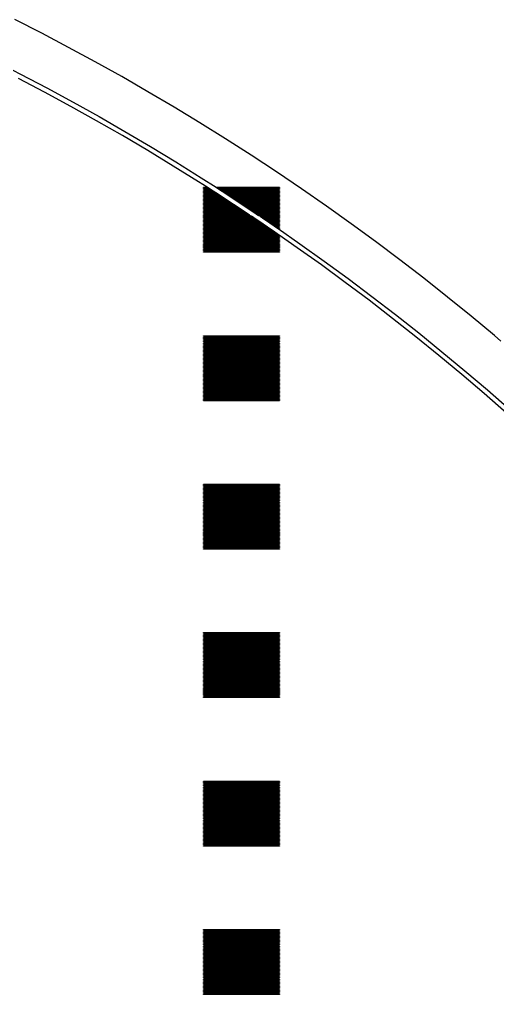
# Model space of a CAD drawing. Extents: x 40 to 187, y -3 to 150.
# Drawn here: x 144.98 to 159.79, y 111.73 to 141.96 of the extents above; entities that cross this region are included whole.
import ezdxf

# ---------------------------------------------------------------- set-up
doc = ezdxf.new("R2010")
doc.units = 0

msp = doc.modelspace()

# ---------------------------------------------------------------- linework, layer by layer
for p, q in [((145.672, 141.532), (144.836, 141.959)), ((146.503, 141.094), (145.672, 141.532)), ((147.328, 140.647), (146.503, 141.094)), ((144.195, 140.686), (145.016, 140.267)), ((148.148, 140.189), (147.328, 140.647)), ((145.016, 140.267), (145.831, 139.837)), ((145.76, 139.705), (144.947, 140.134)), ((148.961, 139.721), (148.148, 140.189)), ((146.568, 139.267), (145.76, 139.705)), ((145.831, 139.837), (146.641, 139.398)), ((149.77, 139.243), (148.961, 139.721)), ((146.641, 139.398), (147.445, 138.949)), ((147.371, 138.818), (146.568, 139.267)), ((150.572, 138.756), (149.77, 139.243)), ((148.168, 138.36), (147.371, 138.818)), ((147.445, 138.949), (148.244, 138.49)), ((151.368, 138.258), (150.572, 138.756)), ((148.244, 138.49), (149.037, 138.021)), ((148.96, 137.893), (148.168, 138.36)), ((152.158, 137.751), (151.368, 138.258)), ((149.746, 137.415), (148.96, 137.893)), ((149.037, 138.021), (149.824, 137.543)), ((149.824, 137.543), (150.606, 137.055)), ((152.942, 137.235), (152.158, 137.751)), ((150.525, 136.928), (149.746, 137.415)), ((153.719, 136.708), (152.942, 137.235)), ((150.791, 136.757), (150.525, 136.928)), ((150.606, 137.055), (151.069, 136.757)), ((150.68, 136.747), (150.68, 136.757)), ((150.68, 136.757), (150.791, 136.757)), ((150.807, 136.747), (150.68, 136.747)), ((150.68, 136.706), (150.68, 136.716)), ((150.68, 136.716), (150.855, 136.716)), ((150.871, 136.706), (150.68, 136.706)), ((150.68, 136.665), (150.68, 136.676)), ((150.68, 136.676), (150.918, 136.676)), ((150.934, 136.665), (150.68, 136.665)), ((150.68, 136.624), (150.68, 136.635)), ((150.68, 136.635), (150.982, 136.635)), ((150.998, 136.624), (150.68, 136.624)), ((150.855, 136.716), (150.807, 136.747)), ((150.918, 136.676), (150.871, 136.706)), ((150.982, 136.635), (150.934, 136.665)), ((151.046, 136.594), (150.998, 136.624)), ((151.069, 136.757), (153.032, 136.757)), ((153.032, 136.747), (151.085, 136.747)), ((151.085, 136.747), (151.132, 136.716)), ((151.132, 136.716), (153.032, 136.716)), ((153.032, 136.706), (151.148, 136.706)), ((151.148, 136.706), (151.196, 136.676)), ((151.196, 136.676), (153.032, 136.676)), ((153.032, 136.665), (151.212, 136.665)), ((151.212, 136.665), (151.26, 136.635)), ((151.26, 136.635), (153.032, 136.635)), ((153.032, 136.624), (151.276, 136.624)), ((151.276, 136.624), (151.324, 136.594)), ((153.032, 136.757), (153.032, 136.747)), ((153.032, 136.716), (153.032, 136.706)), ((153.032, 136.676), (153.032, 136.665)), ((153.032, 136.635), (153.032, 136.624)), ((154.49, 136.172), (153.719, 136.708)), ((150.68, 136.584), (150.68, 136.594)), ((150.68, 136.594), (151.046, 136.594)), ((151.062, 136.584), (150.68, 136.584)), ((150.68, 136.543), (150.68, 136.553)), ((150.68, 136.553), (151.11, 136.553)), ((151.126, 136.543), (150.68, 136.543)), ((150.68, 136.502), (150.68, 136.512)), ((150.68, 136.512), (151.173, 136.512)), ((151.189, 136.502), (150.68, 136.502)), ((150.68, 136.461), (150.68, 136.471)), ((150.68, 136.471), (151.237, 136.471)), ((151.253, 136.461), (150.68, 136.461)), ((150.68, 136.42), (150.68, 136.43)), ((150.68, 136.43), (151.301, 136.43)), ((151.316, 136.42), (150.68, 136.42)), ((150.68, 136.379), (150.68, 136.389)), ((150.68, 136.389), (151.363, 136.389)), ((151.378, 136.379), (150.68, 136.379)), ((150.68, 136.338), (150.68, 136.348)), ((150.68, 136.348), (151.425, 136.348)), ((151.44, 136.338), (150.68, 136.338)), ((151.11, 136.553), (151.062, 136.584)), ((151.173, 136.512), (151.126, 136.543)), ((151.237, 136.471), (151.189, 136.502)), ((151.301, 136.43), (151.253, 136.461)), ((151.363, 136.389), (151.316, 136.42)), ((151.324, 136.594), (153.032, 136.594)), ((153.032, 136.584), (151.34, 136.584)), ((151.34, 136.584), (151.381, 136.557)), ((151.425, 136.348), (151.378, 136.379)), ((151.381, 136.557), (151.387, 136.553)), ((151.387, 136.553), (153.032, 136.553)), ((153.032, 136.543), (151.403, 136.543)), ((151.403, 136.543), (151.449, 136.512)), ((151.487, 136.307), (151.44, 136.338)), ((151.449, 136.512), (153.032, 136.512)), ((153.032, 136.502), (151.465, 136.502)), ((151.465, 136.502), (151.511, 136.471)), ((151.511, 136.471), (153.032, 136.471)), ((153.032, 136.461), (151.527, 136.461)), ((151.527, 136.461), (151.573, 136.43)), ((151.573, 136.43), (153.032, 136.43)), ((153.032, 136.42), (151.589, 136.42)), ((151.589, 136.42), (151.635, 136.389)), ((151.635, 136.389), (153.032, 136.389)), ((153.032, 136.379), (151.651, 136.379)), ((151.651, 136.379), (151.697, 136.348)), ((151.697, 136.348), (153.032, 136.348)), ((153.032, 136.338), (151.713, 136.338)), ((151.713, 136.338), (151.759, 136.307)), ((153.032, 136.594), (153.032, 136.584)), ((153.032, 136.553), (153.032, 136.543)), ((153.032, 136.512), (153.032, 136.502)), ((153.032, 136.471), (153.032, 136.461)), ((153.032, 136.43), (153.032, 136.42)), ((153.032, 136.389), (153.032, 136.379)), ((153.032, 136.348), (153.032, 136.338)), ((150.68, 136.297), (150.68, 136.307)), ((150.68, 136.307), (151.487, 136.307)), ((151.502, 136.297), (150.68, 136.297)), ((150.68, 136.256), (150.68, 136.267)), ((150.68, 136.267), (151.549, 136.267)), ((151.564, 136.256), (150.68, 136.256)), ((150.68, 136.215), (150.68, 136.226)), ((150.68, 136.226), (151.611, 136.226)), ((151.627, 136.215), (150.68, 136.215)), ((150.68, 136.175), (150.68, 136.185)), ((150.68, 136.185), (151.673, 136.185)), ((151.689, 136.175), (150.68, 136.175)), ((150.68, 136.134), (150.68, 136.144)), ((150.68, 136.144), (151.735, 136.144)), ((151.751, 136.134), (150.68, 136.134)), ((150.68, 136.093), (150.68, 136.103)), ((150.68, 136.103), (151.797, 136.103)), ((151.813, 136.093), (150.68, 136.093)), ((150.68, 136.052), (150.68, 136.062)), ((150.68, 136.062), (151.859, 136.062)), ((151.875, 136.052), (150.68, 136.052)), ((150.68, 136.011), (150.68, 136.021)), ((150.68, 136.021), (151.921, 136.021)), ((151.549, 136.267), (151.502, 136.297)), ((151.611, 136.226), (151.564, 136.256)), ((151.673, 136.185), (151.627, 136.215)), ((151.735, 136.144), (151.689, 136.175)), ((151.797, 136.103), (151.751, 136.134)), ((151.759, 136.307), (153.032, 136.307)), ((153.032, 136.297), (151.775, 136.297)), ((151.775, 136.297), (151.821, 136.267)), ((151.859, 136.062), (151.813, 136.093)), ((151.821, 136.267), (153.032, 136.267)), ((153.032, 136.256), (151.837, 136.256)), ((151.837, 136.256), (151.883, 136.226)), ((151.921, 136.021), (151.875, 136.052)), ((151.883, 136.226), (153.032, 136.226)), ((153.032, 136.215), (151.899, 136.215)), ((151.899, 136.215), (151.946, 136.185)), ((151.946, 136.185), (153.032, 136.185)), ((153.032, 136.175), (151.961, 136.175)), ((151.961, 136.175), (152.008, 136.144)), ((152.008, 136.144), (153.032, 136.144)), ((153.032, 136.134), (152.023, 136.134)), ((152.023, 136.134), (152.07, 136.103)), ((152.07, 136.103), (153.032, 136.103)), ((153.032, 136.093), (152.085, 136.093)), ((152.085, 136.093), (152.132, 136.062)), ((152.132, 136.062), (153.032, 136.062)), ((153.032, 136.052), (152.147, 136.052)), ((152.147, 136.052), (152.15, 136.05)), ((152.15, 136.05), (152.193, 136.021)), ((152.193, 136.021), (153.032, 136.021)), ((153.032, 136.307), (153.032, 136.297)), ((153.032, 136.267), (153.032, 136.256)), ((153.032, 136.226), (153.032, 136.215)), ((153.032, 136.185), (153.032, 136.175)), ((153.032, 136.144), (153.032, 136.134)), ((153.032, 136.103), (153.032, 136.093)), ((153.032, 136.062), (153.032, 136.052)), ((153.032, 136.021), (153.032, 136.011)), ((155.254, 135.627), (154.49, 136.172)), ((151.937, 136.011), (150.68, 136.011)), ((150.68, 135.97), (150.68, 135.98)), ((150.68, 135.98), (151.983, 135.98)), ((151.999, 135.97), (150.68, 135.97)), ((150.68, 135.929), (150.68, 135.939)), ((150.68, 135.939), (152.045, 135.939)), ((152.061, 135.929), (150.68, 135.929)), ((150.68, 135.888), (150.68, 135.898)), ((150.68, 135.898), (152.106, 135.898)), ((152.121, 135.888), (150.68, 135.888)), ((150.68, 135.847), (150.68, 135.858)), ((150.68, 135.858), (152.167, 135.858)), ((152.182, 135.847), (150.68, 135.847)), ((150.68, 135.806), (150.68, 135.817)), ((150.68, 135.817), (152.227, 135.817)), ((152.242, 135.806), (150.68, 135.806)), ((150.68, 135.765), (150.68, 135.776)), ((150.68, 135.776), (152.287, 135.776)), ((152.303, 135.765), (150.68, 135.765)), ((150.68, 135.725), (150.68, 135.735)), ((150.68, 135.735), (152.348, 135.735)), ((152.363, 135.725), (150.68, 135.725)), ((151.983, 135.98), (151.937, 136.011)), ((152.045, 135.939), (151.999, 135.97)), ((152.067, 135.925), (152.061, 135.929)), ((152.106, 135.898), (152.067, 135.925)), ((152.167, 135.858), (152.121, 135.888)), ((152.227, 135.817), (152.182, 135.847)), ((153.032, 136.011), (152.208, 136.011)), ((152.208, 136.011), (152.253, 135.98)), ((152.287, 135.776), (152.242, 135.806)), ((152.253, 135.98), (153.032, 135.98)), ((153.032, 135.97), (152.268, 135.97)), ((152.268, 135.97), (152.313, 135.939)), ((152.348, 135.735), (152.303, 135.765)), ((152.313, 135.939), (153.032, 135.939)), ((153.032, 135.929), (152.328, 135.929)), ((152.328, 135.929), (152.374, 135.898)), ((152.408, 135.694), (152.363, 135.725)), ((152.374, 135.898), (153.032, 135.898)), ((153.032, 135.888), (152.389, 135.888)), ((152.389, 135.888), (152.434, 135.858)), ((152.434, 135.858), (153.032, 135.858)), ((153.032, 135.847), (152.449, 135.847)), ((152.449, 135.847), (152.495, 135.817)), ((152.495, 135.817), (153.032, 135.817)), ((153.032, 135.806), (152.51, 135.806)), ((152.51, 135.806), (152.555, 135.776)), ((152.555, 135.776), (153.032, 135.776)), ((153.032, 135.765), (152.57, 135.765)), ((152.57, 135.765), (152.615, 135.735)), ((152.615, 135.735), (153.032, 135.735)), ((153.032, 135.725), (152.631, 135.725)), ((152.631, 135.725), (152.676, 135.694)), ((153.032, 135.98), (153.032, 135.97)), ((153.032, 135.939), (153.032, 135.929)), ((153.032, 135.898), (153.032, 135.888)), ((153.032, 135.858), (153.032, 135.847)), ((153.032, 135.817), (153.032, 135.806)), ((153.032, 135.776), (153.032, 135.765)), ((153.032, 135.735), (153.032, 135.725)), ((150.68, 135.684), (150.68, 135.694)), ((150.68, 135.694), (152.408, 135.694)), ((152.423, 135.684), (150.68, 135.684)), ((150.68, 135.643), (150.68, 135.653)), ((150.68, 135.653), (152.469, 135.653)), ((152.484, 135.643), (150.68, 135.643)), ((150.68, 135.602), (150.68, 135.612)), ((150.68, 135.612), (152.529, 135.612)), ((152.544, 135.602), (150.68, 135.602)), ((150.68, 135.561), (150.68, 135.571)), ((150.68, 135.571), (152.59, 135.571)), ((152.605, 135.561), (150.68, 135.561)), ((150.68, 135.52), (150.68, 135.53)), ((150.68, 135.53), (152.65, 135.53)), ((152.665, 135.52), (150.68, 135.52)), ((150.68, 135.479), (150.68, 135.489)), ((150.68, 135.489), (152.71, 135.489)), ((152.725, 135.479), (150.68, 135.479)), ((150.68, 135.438), (150.68, 135.448)), ((150.68, 135.448), (152.771, 135.448)), ((152.786, 135.438), (150.68, 135.438)), ((152.469, 135.653), (152.423, 135.684)), ((152.529, 135.612), (152.484, 135.643)), ((152.59, 135.571), (152.544, 135.602)), ((152.65, 135.53), (152.605, 135.561)), ((152.71, 135.489), (152.665, 135.52)), ((152.676, 135.694), (153.032, 135.694)), ((153.032, 135.684), (152.691, 135.684)), ((152.691, 135.684), (152.736, 135.653)), ((152.771, 135.448), (152.725, 135.479)), ((152.736, 135.653), (153.032, 135.653)), ((153.032, 135.643), (152.751, 135.643)), ((152.751, 135.643), (152.797, 135.612)), ((152.828, 135.41), (152.786, 135.438)), ((152.797, 135.612), (153.032, 135.612)), ((153.032, 135.602), (152.812, 135.602)), ((152.812, 135.602), (152.857, 135.571)), ((152.831, 135.408), (152.828, 135.41)), ((152.857, 135.571), (153.032, 135.571)), ((153.032, 135.561), (152.872, 135.561)), ((152.872, 135.561), (152.913, 135.533)), ((152.913, 135.533), (152.917, 135.53)), ((152.917, 135.53), (153.032, 135.53)), ((153.032, 135.52), (152.932, 135.52)), ((152.932, 135.52), (152.976, 135.489)), ((152.976, 135.489), (153.032, 135.489)), ((153.032, 135.479), (152.991, 135.479)), ((152.991, 135.479), (153.67, 135.007)), ((153.032, 135.694), (153.032, 135.684)), ((153.032, 135.653), (153.032, 135.643)), ((153.032, 135.612), (153.032, 135.602)), ((153.032, 135.571), (153.032, 135.561)), ((153.032, 135.53), (153.032, 135.52)), ((153.032, 135.489), (153.032, 135.479)), ((156.012, 135.073), (155.254, 135.627)), ((150.68, 135.397), (150.68, 135.408)), ((150.68, 135.408), (152.831, 135.408)), ((152.846, 135.397), (150.68, 135.397)), ((150.68, 135.356), (150.68, 135.367)), ((150.68, 135.367), (152.89, 135.367)), ((152.905, 135.356), (150.68, 135.356)), ((150.68, 135.316), (150.68, 135.326)), ((150.68, 135.326), (152.949, 135.326)), ((152.963, 135.316), (150.68, 135.316)), ((150.68, 135.275), (150.68, 135.285)), ((150.68, 135.285), (153.008, 135.285)), ((153.022, 135.275), (150.68, 135.275)), ((150.68, 135.234), (150.68, 135.244)), ((150.68, 135.244), (153.032, 135.244)), ((153.032, 135.234), (150.68, 135.234)), ((150.68, 135.193), (150.68, 135.203)), ((150.68, 135.203), (153.032, 135.203)), ((153.032, 135.193), (150.68, 135.193)), ((150.68, 135.152), (150.68, 135.162)), ((150.68, 135.162), (153.032, 135.162)), ((153.032, 135.152), (150.68, 135.152)), ((150.68, 135.111), (150.68, 135.121)), ((150.68, 135.121), (153.032, 135.121)), ((153.032, 135.111), (150.68, 135.111)), ((152.89, 135.367), (152.846, 135.397)), ((152.949, 135.326), (152.905, 135.356)), ((153.008, 135.285), (152.963, 135.316)), ((153.583, 134.885), (153.022, 135.275)), ((153.032, 135.244), (153.032, 135.234)), ((153.032, 135.203), (153.032, 135.193)), ((153.032, 135.162), (153.032, 135.152)), ((153.032, 135.121), (153.032, 135.111)), ((150.68, 135.07), (150.68, 135.08)), ((150.68, 135.08), (153.032, 135.08)), ((153.032, 135.07), (150.68, 135.07)), ((150.68, 135.029), (150.68, 135.039)), ((150.68, 135.039), (153.032, 135.039)), ((153.032, 135.029), (150.68, 135.029)), ((150.68, 134.988), (150.68, 134.999)), ((150.68, 134.999), (153.032, 134.999)), ((153.032, 134.988), (150.68, 134.988)), ((150.68, 134.947), (150.68, 134.958)), ((150.68, 134.958), (153.032, 134.958)), ((153.032, 134.947), (150.68, 134.947)), ((150.68, 134.906), (150.68, 134.917)), ((150.68, 134.917), (153.032, 134.917)), ((153.032, 134.906), (150.68, 134.906)), ((150.68, 134.866), (150.68, 134.876)), ((150.68, 134.876), (153.032, 134.876)), ((153.032, 134.866), (150.68, 134.866)), ((150.68, 134.825), (150.68, 134.835)), ((150.68, 134.835), (153.032, 134.835)), ((153.032, 134.825), (150.68, 134.825)), ((153.032, 135.08), (153.032, 135.07)), ((153.032, 135.039), (153.032, 135.029)), ((153.032, 134.999), (153.032, 134.988)), ((153.032, 134.958), (153.032, 134.947)), ((153.032, 134.917), (153.032, 134.906)), ((153.032, 134.876), (153.032, 134.866)), ((153.032, 134.835), (153.032, 134.825)), ((154.332, 134.351), (153.583, 134.885)), ((153.67, 135.007), (154.42, 134.472)), ((156.762, 134.509), (156.012, 135.073)), ((150.68, 134.784), (150.68, 134.794)), ((150.68, 134.794), (153.032, 134.794)), ((153.032, 134.784), (150.68, 134.784)), ((150.68, 134.743), (150.68, 134.753)), ((150.68, 134.753), (153.032, 134.753)), ((153.032, 134.743), (150.68, 134.743)), ((153.032, 134.794), (153.032, 134.784)), ((153.032, 134.753), (153.032, 134.743)), ((157.506, 133.936), (156.762, 134.509)), ((155.074, 133.808), (154.332, 134.351)), ((154.42, 134.472), (155.163, 133.928)), ((155.163, 133.928), (155.9, 133.375)), ((158.243, 133.354), (157.506, 133.936)), ((155.809, 133.255), (155.074, 133.808)), ((155.9, 133.375), (156.629, 132.812)), ((158.972, 132.762), (158.243, 133.354)), ((156.537, 132.694), (155.809, 133.255)), ((157.258, 132.124), (156.537, 132.694)), ((156.629, 132.812), (157.352, 132.241)), ((159.694, 132.162), (158.972, 132.762)), ((150.68, 132.145), (150.68, 132.156)), ((150.68, 132.156), (153.032, 132.156)), ((153.032, 132.145), (150.68, 132.145)), ((150.68, 132.105), (150.68, 132.115)), ((150.68, 132.115), (153.032, 132.115)), ((153.032, 132.105), (150.68, 132.105)), ((153.032, 132.156), (153.032, 132.145)), ((153.032, 132.115), (153.032, 132.105)), ((157.973, 131.545), (157.258, 132.124)), ((157.352, 132.241), (158.068, 131.661)), ((159.894, 131.992), (159.694, 132.162)), ((150.68, 132.064), (150.68, 132.074)), ((150.68, 132.074), (153.032, 132.074)), ((153.032, 132.064), (150.68, 132.064)), ((150.68, 132.023), (150.68, 132.033)), ((150.68, 132.033), (153.032, 132.033)), ((153.032, 132.023), (150.68, 132.023)), ((150.68, 131.982), (150.68, 131.992)), ((150.68, 131.992), (153.032, 131.992)), ((153.032, 131.982), (150.68, 131.982)), ((150.68, 131.941), (150.68, 131.951)), ((150.68, 131.951), (153.032, 131.951)), ((153.032, 131.941), (150.68, 131.941)), ((150.68, 131.9), (150.68, 131.91)), ((150.68, 131.91), (153.032, 131.91)), ((153.032, 131.9), (150.68, 131.9)), ((150.68, 131.859), (150.68, 131.869)), ((150.68, 131.869), (153.032, 131.869)), ((153.032, 131.859), (150.68, 131.859)), ((150.68, 131.818), (150.68, 131.828)), ((150.68, 131.828), (153.032, 131.828)), ((153.032, 131.818), (150.68, 131.818)), ((150.68, 131.777), (150.68, 131.788)), ((150.68, 131.788), (153.032, 131.788)), ((153.032, 132.074), (153.032, 132.064)), ((153.032, 132.033), (153.032, 132.023)), ((153.032, 131.992), (153.032, 131.982)), ((153.032, 131.951), (153.032, 131.941)), ((153.032, 131.91), (153.032, 131.9)), ((153.032, 131.869), (153.032, 131.859)), ((153.032, 131.828), (153.032, 131.818)), ((153.032, 131.788), (153.032, 131.777)), ((153.032, 131.777), (150.68, 131.777)), ((150.68, 131.736), (150.68, 131.747)), ((150.68, 131.747), (153.032, 131.747)), ((153.032, 131.736), (150.68, 131.736)), ((150.68, 131.696), (150.68, 131.706)), ((150.68, 131.706), (153.032, 131.706)), ((153.032, 131.696), (150.68, 131.696)), ((150.68, 131.655), (150.68, 131.665)), ((150.68, 131.665), (153.032, 131.665)), ((153.032, 131.655), (150.68, 131.655)), ((150.68, 131.614), (150.68, 131.624)), ((150.68, 131.624), (153.032, 131.624)), ((153.032, 131.614), (150.68, 131.614)), ((150.68, 131.573), (150.68, 131.583)), ((150.68, 131.583), (153.032, 131.583)), ((153.032, 131.573), (150.68, 131.573)), ((150.68, 131.532), (150.68, 131.542)), ((150.68, 131.542), (153.032, 131.542)), ((153.032, 131.532), (150.68, 131.532)), ((150.68, 131.491), (150.68, 131.501)), ((150.68, 131.501), (153.032, 131.501)), ((153.032, 131.491), (150.68, 131.491)), ((153.032, 131.747), (153.032, 131.736)), ((153.032, 131.706), (153.032, 131.696)), ((153.032, 131.665), (153.032, 131.655)), ((153.032, 131.624), (153.032, 131.614)), ((153.032, 131.583), (153.032, 131.573)), ((153.032, 131.542), (153.032, 131.532)), ((153.032, 131.501), (153.032, 131.491)), ((158.68, 130.957), (157.973, 131.545)), ((158.068, 131.661), (158.776, 131.072)), ((150.68, 131.45), (150.68, 131.46)), ((150.68, 131.46), (153.032, 131.46)), ((153.032, 131.45), (150.68, 131.45)), ((150.68, 131.409), (150.68, 131.419)), ((150.68, 131.419), (153.032, 131.419)), ((153.032, 131.409), (150.68, 131.409)), ((150.68, 131.368), (150.68, 131.379)), ((150.68, 131.379), (153.032, 131.379)), ((153.032, 131.368), (150.68, 131.368)), ((150.68, 131.327), (150.68, 131.338)), ((150.68, 131.338), (153.032, 131.338)), ((153.032, 131.327), (150.68, 131.327)), ((150.68, 131.286), (150.68, 131.297)), ((150.68, 131.297), (153.032, 131.297)), ((153.032, 131.286), (150.68, 131.286)), ((150.68, 131.246), (150.68, 131.256)), ((150.68, 131.256), (153.032, 131.256)), ((153.032, 131.246), (150.68, 131.246)), ((150.68, 131.205), (150.68, 131.215)), ((150.68, 131.215), (153.032, 131.215)), ((153.032, 131.205), (150.68, 131.205)), ((153.032, 131.46), (153.032, 131.45)), ((153.032, 131.419), (153.032, 131.409)), ((153.032, 131.379), (153.032, 131.368)), ((153.032, 131.338), (153.032, 131.327)), ((153.032, 131.297), (153.032, 131.286)), ((153.032, 131.256), (153.032, 131.246)), ((153.032, 131.215), (153.032, 131.205)), ((150.68, 131.164), (150.68, 131.174)), ((150.68, 131.174), (153.032, 131.174)), ((153.032, 131.164), (150.68, 131.164)), ((150.68, 131.123), (150.68, 131.133)), ((150.68, 131.133), (153.032, 131.133)), ((153.032, 131.123), (150.68, 131.123)), ((150.68, 131.082), (150.68, 131.092)), ((150.68, 131.092), (153.032, 131.092)), ((153.032, 131.082), (150.68, 131.082)), ((150.68, 131.041), (150.68, 131.051)), ((150.68, 131.051), (153.032, 131.051)), ((153.032, 131.041), (150.68, 131.041)), ((150.68, 131), (150.68, 131.01)), ((150.68, 131.01), (153.032, 131.01)), ((153.032, 131), (150.68, 131)), ((150.68, 130.959), (150.68, 130.969)), ((150.68, 130.969), (153.032, 130.969)), ((153.032, 130.959), (150.68, 130.959)), ((150.68, 130.918), (150.68, 130.929)), ((150.68, 130.929), (153.032, 130.929)), ((153.032, 130.918), (150.68, 130.918)), ((150.68, 130.877), (150.68, 130.888)), ((150.68, 130.888), (153.032, 130.888)), ((153.032, 130.877), (150.68, 130.877)), ((153.032, 131.174), (153.032, 131.164)), ((153.032, 131.133), (153.032, 131.123)), ((153.032, 131.092), (153.032, 131.082)), ((153.032, 131.051), (153.032, 131.041)), ((153.032, 131.01), (153.032, 131)), ((153.032, 130.969), (153.032, 130.959)), ((153.032, 130.929), (153.032, 130.918)), ((153.032, 130.888), (153.032, 130.877)), ((159.38, 130.361), (158.68, 130.957)), ((158.776, 131.072), (159.478, 130.475)), ((150.68, 130.837), (150.68, 130.847)), ((150.68, 130.847), (153.032, 130.847)), ((153.032, 130.837), (150.68, 130.837)), ((150.68, 130.796), (150.68, 130.806)), ((150.68, 130.806), (153.032, 130.806)), ((153.032, 130.796), (150.68, 130.796)), ((150.68, 130.755), (150.68, 130.765)), ((150.68, 130.765), (153.032, 130.765)), ((153.032, 130.755), (150.68, 130.755)), ((150.68, 130.714), (150.68, 130.724)), ((150.68, 130.724), (153.032, 130.724)), ((153.032, 130.714), (150.68, 130.714)), ((150.68, 130.673), (150.68, 130.683)), ((150.68, 130.683), (153.032, 130.683)), ((153.032, 130.673), (150.68, 130.673)), ((150.68, 130.632), (150.68, 130.642)), ((150.68, 130.642), (153.032, 130.642)), ((153.032, 130.632), (150.68, 130.632)), ((150.68, 130.591), (150.68, 130.601)), ((150.68, 130.601), (153.032, 130.601)), ((153.032, 130.591), (150.68, 130.591)), ((153.032, 130.847), (153.032, 130.837)), ((153.032, 130.806), (153.032, 130.796)), ((153.032, 130.765), (153.032, 130.755)), ((153.032, 130.724), (153.032, 130.714)), ((153.032, 130.683), (153.032, 130.673)), ((153.032, 130.642), (153.032, 130.632)), ((153.032, 130.601), (153.032, 130.591)), ((150.68, 130.55), (150.68, 130.56)), ((150.68, 130.56), (153.032, 130.56)), ((153.032, 130.55), (150.68, 130.55)), ((150.68, 130.509), (150.68, 130.52)), ((150.68, 130.52), (153.032, 130.52)), ((153.032, 130.509), (150.68, 130.509)), ((150.68, 130.468), (150.68, 130.479)), ((150.68, 130.479), (153.032, 130.479)), ((153.032, 130.468), (150.68, 130.468)), ((150.68, 130.428), (150.68, 130.438)), ((150.68, 130.438), (153.032, 130.438)), ((153.032, 130.428), (150.68, 130.428)), ((150.68, 130.387), (150.68, 130.397)), ((150.68, 130.397), (153.032, 130.397)), ((153.032, 130.387), (150.68, 130.387)), ((150.68, 130.346), (150.68, 130.356)), ((150.68, 130.356), (153.032, 130.356)), ((153.032, 130.346), (150.68, 130.346)), ((150.68, 130.305), (150.68, 130.315)), ((150.68, 130.315), (153.032, 130.315)), ((153.032, 130.305), (150.68, 130.305)), ((150.68, 130.264), (150.68, 130.274)), ((150.68, 130.274), (153.032, 130.274)), ((153.032, 130.56), (153.032, 130.55)), ((153.032, 130.52), (153.032, 130.509)), ((153.032, 130.479), (153.032, 130.468)), ((153.032, 130.438), (153.032, 130.428)), ((153.032, 130.397), (153.032, 130.387)), ((153.032, 130.356), (153.032, 130.346)), ((153.032, 130.315), (153.032, 130.305)), ((153.032, 130.274), (153.032, 130.264)), ((160.072, 129.756), (159.38, 130.361)), ((159.478, 130.475), (160.172, 129.869)), ((153.032, 130.264), (150.68, 130.264)), ((150.68, 130.223), (150.68, 130.233)), ((150.68, 130.233), (153.032, 130.233)), ((153.032, 130.223), (150.68, 130.223)), ((150.68, 130.182), (150.68, 130.192)), ((150.68, 130.192), (153.032, 130.192)), ((153.032, 130.182), (150.68, 130.182)), ((150.68, 130.141), (150.68, 130.151)), ((150.68, 130.151), (153.032, 130.151)), ((153.032, 130.141), (150.68, 130.141)), ((153.032, 130.233), (153.032, 130.223)), ((153.032, 130.192), (153.032, 130.182)), ((153.032, 130.151), (153.032, 130.141)), ((150.68, 127.544), (150.68, 127.554)), ((150.68, 127.554), (153.032, 127.554)), ((153.032, 127.554), (153.032, 127.544)), ((153.032, 127.544), (150.68, 127.544)), ((150.68, 127.503), (150.68, 127.513)), ((150.68, 127.513), (153.032, 127.513)), ((153.032, 127.503), (150.68, 127.503)), ((150.68, 127.462), (150.68, 127.472)), ((150.68, 127.472), (153.032, 127.472)), ((153.032, 127.462), (150.68, 127.462)), ((150.68, 127.421), (150.68, 127.431)), ((150.68, 127.431), (153.032, 127.431)), ((153.032, 127.421), (150.68, 127.421)), ((150.68, 127.38), (150.68, 127.39)), ((150.68, 127.39), (153.032, 127.39)), ((153.032, 127.38), (150.68, 127.38)), ((150.68, 127.339), (150.68, 127.349)), ((150.68, 127.349), (153.032, 127.349)), ((153.032, 127.339), (150.68, 127.339)), ((150.68, 127.298), (150.68, 127.309)), ((150.68, 127.309), (153.032, 127.309)), ((153.032, 127.298), (150.68, 127.298)), ((150.68, 127.257), (150.68, 127.268)), ((150.68, 127.268), (153.032, 127.268)), ((153.032, 127.257), (150.68, 127.257)), ((153.032, 127.513), (153.032, 127.503)), ((153.032, 127.472), (153.032, 127.462)), ((153.032, 127.431), (153.032, 127.421)), ((153.032, 127.39), (153.032, 127.38)), ((153.032, 127.349), (153.032, 127.339)), ((153.032, 127.309), (153.032, 127.298)), ((153.032, 127.268), (153.032, 127.257)), ((150.68, 127.217), (150.68, 127.227)), ((150.68, 127.227), (153.032, 127.227)), ((153.032, 127.217), (150.68, 127.217)), ((150.68, 127.176), (150.68, 127.186)), ((150.68, 127.186), (153.032, 127.186)), ((153.032, 127.176), (150.68, 127.176)), ((150.68, 127.135), (150.68, 127.145)), ((150.68, 127.145), (153.032, 127.145)), ((153.032, 127.135), (150.68, 127.135)), ((150.68, 127.094), (150.68, 127.104)), ((150.68, 127.104), (153.032, 127.104)), ((153.032, 127.094), (150.68, 127.094)), ((150.68, 127.053), (150.68, 127.063)), ((150.68, 127.063), (153.032, 127.063)), ((153.032, 127.053), (150.68, 127.053)), ((150.68, 127.012), (150.68, 127.022)), ((150.68, 127.022), (153.032, 127.022)), ((153.032, 127.012), (150.68, 127.012)), ((150.68, 126.971), (150.68, 126.981)), ((150.68, 126.981), (153.032, 126.981)), ((153.032, 126.971), (150.68, 126.971)), ((153.032, 127.227), (153.032, 127.217)), ((153.032, 127.186), (153.032, 127.176)), ((153.032, 127.145), (153.032, 127.135)), ((153.032, 127.104), (153.032, 127.094)), ((153.032, 127.063), (153.032, 127.053)), ((153.032, 127.022), (153.032, 127.012)), ((153.032, 126.981), (153.032, 126.971)), ((150.68, 126.93), (150.68, 126.94)), ((150.68, 126.94), (153.032, 126.94)), ((153.032, 126.93), (150.68, 126.93)), ((150.68, 126.889), (150.68, 126.9)), ((150.68, 126.9), (153.032, 126.9)), ((153.032, 126.889), (150.68, 126.889)), ((150.68, 126.848), (150.68, 126.859)), ((150.68, 126.859), (153.032, 126.859)), ((153.032, 126.848), (150.68, 126.848)), ((150.68, 126.807), (150.68, 126.818)), ((150.68, 126.818), (153.032, 126.818)), ((153.032, 126.807), (150.68, 126.807)), ((150.68, 126.767), (150.68, 126.777)), ((150.68, 126.777), (153.032, 126.777)), ((153.032, 126.767), (150.68, 126.767)), ((150.68, 126.726), (150.68, 126.736)), ((150.68, 126.736), (153.032, 126.736)), ((153.032, 126.726), (150.68, 126.726)), ((150.68, 126.685), (150.68, 126.695)), ((150.68, 126.695), (153.032, 126.695)), ((153.032, 126.685), (150.68, 126.685)), ((150.68, 126.644), (150.68, 126.654)), ((150.68, 126.654), (153.032, 126.654)), ((153.032, 126.644), (150.68, 126.644)), ((153.032, 126.94), (153.032, 126.93)), ((153.032, 126.9), (153.032, 126.889)), ((153.032, 126.859), (153.032, 126.848)), ((153.032, 126.818), (153.032, 126.807)), ((153.032, 126.777), (153.032, 126.767)), ((153.032, 126.736), (153.032, 126.726)), ((153.032, 126.695), (153.032, 126.685)), ((153.032, 126.654), (153.032, 126.644)), ((150.68, 126.603), (150.68, 126.613)), ((150.68, 126.613), (153.032, 126.613)), ((153.032, 126.603), (150.68, 126.603)), ((150.68, 126.562), (150.68, 126.572)), ((150.68, 126.572), (153.032, 126.572)), ((153.032, 126.562), (150.68, 126.562)), ((150.68, 126.521), (150.68, 126.531)), ((150.68, 126.531), (153.032, 126.531)), ((153.032, 126.521), (150.68, 126.521)), ((150.68, 126.48), (150.68, 126.491)), ((150.68, 126.491), (153.032, 126.491)), ((153.032, 126.48), (150.68, 126.48)), ((150.68, 126.439), (150.68, 126.45)), ((150.68, 126.45), (153.032, 126.45)), ((153.032, 126.439), (150.68, 126.439)), ((150.68, 126.398), (150.68, 126.409)), ((150.68, 126.409), (153.032, 126.409)), ((153.032, 126.398), (150.68, 126.398)), ((150.68, 126.358), (150.68, 126.368)), ((150.68, 126.368), (153.032, 126.368)), ((153.032, 126.358), (150.68, 126.358)), ((153.032, 126.613), (153.032, 126.603)), ((153.032, 126.572), (153.032, 126.562)), ((153.032, 126.531), (153.032, 126.521)), ((153.032, 126.491), (153.032, 126.48)), ((153.032, 126.45), (153.032, 126.439)), ((153.032, 126.409), (153.032, 126.398)), ((153.032, 126.368), (153.032, 126.358)), ((150.68, 126.317), (150.68, 126.327)), ((150.68, 126.327), (153.032, 126.327)), ((153.032, 126.317), (150.68, 126.317)), ((150.68, 126.276), (150.68, 126.286)), ((150.68, 126.286), (153.032, 126.286)), ((153.032, 126.276), (150.68, 126.276)), ((150.68, 126.235), (150.68, 126.245)), ((150.68, 126.245), (153.032, 126.245)), ((153.032, 126.235), (150.68, 126.235)), ((150.68, 126.194), (150.68, 126.204)), ((150.68, 126.204), (153.032, 126.204)), ((153.032, 126.194), (150.68, 126.194)), ((150.68, 126.153), (150.68, 126.163)), ((150.68, 126.163), (153.032, 126.163)), ((153.032, 126.153), (150.68, 126.153)), ((150.68, 126.112), (150.68, 126.122)), ((150.68, 126.122), (153.032, 126.122)), ((153.032, 126.112), (150.68, 126.112)), ((150.68, 126.071), (150.68, 126.081)), ((150.68, 126.081), (153.032, 126.081)), ((153.032, 126.071), (150.68, 126.071)), ((150.68, 126.03), (150.68, 126.041)), ((150.68, 126.041), (153.032, 126.041)), ((153.032, 126.327), (153.032, 126.317)), ((153.032, 126.286), (153.032, 126.276)), ((153.032, 126.245), (153.032, 126.235)), ((153.032, 126.204), (153.032, 126.194)), ((153.032, 126.163), (153.032, 126.153)), ((153.032, 126.122), (153.032, 126.112)), ((153.032, 126.081), (153.032, 126.071)), ((153.032, 126.041), (153.032, 126.03)), ((153.032, 126.03), (150.68, 126.03)), ((150.68, 125.989), (150.68, 126)), ((150.68, 126), (153.032, 126)), ((153.032, 125.989), (150.68, 125.989)), ((150.68, 125.949), (150.68, 125.959)), ((150.68, 125.959), (153.032, 125.959)), ((153.032, 125.949), (150.68, 125.949)), ((150.68, 125.908), (150.68, 125.918)), ((150.68, 125.918), (153.032, 125.918)), ((153.032, 125.908), (150.68, 125.908)), ((150.68, 125.867), (150.68, 125.877)), ((150.68, 125.877), (153.032, 125.877)), ((153.032, 125.867), (150.68, 125.867)), ((150.68, 125.826), (150.68, 125.836)), ((150.68, 125.836), (153.032, 125.836)), ((153.032, 125.826), (150.68, 125.826)), ((150.68, 125.785), (150.68, 125.795)), ((150.68, 125.795), (153.032, 125.795)), ((153.032, 125.785), (150.68, 125.785)), ((150.68, 125.744), (150.68, 125.754)), ((150.68, 125.754), (153.032, 125.754)), ((153.032, 125.744), (150.68, 125.744)), ((153.032, 126), (153.032, 125.989)), ((153.032, 125.959), (153.032, 125.949)), ((153.032, 125.918), (153.032, 125.908)), ((153.032, 125.877), (153.032, 125.867)), ((153.032, 125.836), (153.032, 125.826)), ((153.032, 125.795), (153.032, 125.785)), ((153.032, 125.754), (153.032, 125.744)), ((150.68, 125.703), (150.68, 125.713)), ((150.68, 125.713), (153.032, 125.713)), ((153.032, 125.703), (150.68, 125.703)), ((150.68, 125.662), (150.68, 125.672)), ((150.68, 125.672), (153.032, 125.672)), ((153.032, 125.662), (150.68, 125.662)), ((150.68, 125.621), (150.68, 125.632)), ((150.68, 125.632), (153.032, 125.632)), ((153.032, 125.621), (150.68, 125.621)), ((150.68, 125.58), (150.68, 125.591)), ((150.68, 125.591), (153.032, 125.591)), ((153.032, 125.58), (150.68, 125.58)), ((150.68, 125.539), (150.68, 125.55)), ((150.68, 125.55), (153.032, 125.55)), ((153.032, 125.539), (150.68, 125.539)), ((153.032, 125.713), (153.032, 125.703)), ((153.032, 125.672), (153.032, 125.662)), ((153.032, 125.632), (153.032, 125.621)), ((153.032, 125.591), (153.032, 125.58)), ((153.032, 125.55), (153.032, 125.539)), ((150.68, 122.942), (150.68, 122.952)), ((150.68, 122.952), (153.032, 122.952)), ((153.032, 122.942), (150.68, 122.942)), ((150.68, 122.901), (150.68, 122.911)), ((150.68, 122.911), (153.032, 122.911)), ((153.032, 122.901), (150.68, 122.901)), ((150.68, 122.86), (150.68, 122.87)), ((150.68, 122.87), (153.032, 122.87)), ((153.032, 122.86), (150.68, 122.86)), ((150.68, 122.819), (150.68, 122.83)), ((150.68, 122.83), (153.032, 122.83)), ((153.032, 122.819), (150.68, 122.819)), ((150.68, 122.778), (150.68, 122.789)), ((150.68, 122.789), (153.032, 122.789)), ((153.032, 122.778), (150.68, 122.778)), ((150.68, 122.738), (150.68, 122.748)), ((150.68, 122.748), (153.032, 122.748)), ((153.032, 122.738), (150.68, 122.738)), ((153.032, 122.952), (153.032, 122.942)), ((153.032, 122.911), (153.032, 122.901)), ((153.032, 122.87), (153.032, 122.86)), ((153.032, 122.83), (153.032, 122.819)), ((153.032, 122.789), (153.032, 122.778)), ((153.032, 122.748), (153.032, 122.738)), ((150.68, 122.697), (150.68, 122.707)), ((150.68, 122.707), (153.032, 122.707)), ((153.032, 122.697), (150.68, 122.697)), ((150.68, 122.656), (150.68, 122.666)), ((150.68, 122.666), (153.032, 122.666)), ((153.032, 122.656), (150.68, 122.656)), ((150.68, 122.615), (150.68, 122.625)), ((150.68, 122.625), (153.032, 122.625)), ((153.032, 122.615), (150.68, 122.615)), ((150.68, 122.574), (150.68, 122.584)), ((150.68, 122.584), (153.032, 122.584)), ((153.032, 122.574), (150.68, 122.574)), ((150.68, 122.533), (150.68, 122.543)), ((150.68, 122.543), (153.032, 122.543)), ((153.032, 122.533), (150.68, 122.533)), ((150.68, 122.492), (150.68, 122.502)), ((150.68, 122.502), (153.032, 122.502)), ((153.032, 122.492), (150.68, 122.492)), ((150.68, 122.451), (150.68, 122.461)), ((150.68, 122.461), (153.032, 122.461)), ((153.032, 122.451), (150.68, 122.451)), ((150.68, 122.41), (150.68, 122.421)), ((150.68, 122.421), (153.032, 122.421)), ((153.032, 122.707), (153.032, 122.697)), ((153.032, 122.666), (153.032, 122.656)), ((153.032, 122.625), (153.032, 122.615)), ((153.032, 122.584), (153.032, 122.574)), ((153.032, 122.543), (153.032, 122.533)), ((153.032, 122.502), (153.032, 122.492)), ((153.032, 122.461), (153.032, 122.451)), ((153.032, 122.421), (153.032, 122.41)), ((153.032, 122.41), (150.68, 122.41)), ((150.68, 122.369), (150.68, 122.38)), ((150.68, 122.38), (153.032, 122.38)), ((153.032, 122.369), (150.68, 122.369)), ((150.68, 122.329), (150.68, 122.339)), ((150.68, 122.339), (153.032, 122.339)), ((153.032, 122.329), (150.68, 122.329)), ((150.68, 122.288), (150.68, 122.298)), ((150.68, 122.298), (153.032, 122.298)), ((153.032, 122.288), (150.68, 122.288)), ((150.68, 122.247), (150.68, 122.257)), ((150.68, 122.257), (153.032, 122.257)), ((153.032, 122.247), (150.68, 122.247)), ((150.68, 122.206), (150.68, 122.216)), ((150.68, 122.216), (153.032, 122.216)), ((153.032, 122.206), (150.68, 122.206)), ((150.68, 122.165), (150.68, 122.175)), ((150.68, 122.175), (153.032, 122.175)), ((153.032, 122.165), (150.68, 122.165)), ((150.68, 122.124), (150.68, 122.134)), ((150.68, 122.134), (153.032, 122.134)), ((153.032, 122.124), (150.68, 122.124)), ((153.032, 122.38), (153.032, 122.369)), ((153.032, 122.339), (153.032, 122.329)), ((153.032, 122.298), (153.032, 122.288)), ((153.032, 122.257), (153.032, 122.247)), ((153.032, 122.216), (153.032, 122.206)), ((153.032, 122.175), (153.032, 122.165)), ((153.032, 122.134), (153.032, 122.124)), ((150.68, 122.083), (150.68, 122.093)), ((150.68, 122.093), (153.032, 122.093)), ((153.032, 122.083), (150.68, 122.083)), ((150.68, 122.042), (150.68, 122.052)), ((150.68, 122.052), (153.032, 122.052)), ((153.032, 122.042), (150.68, 122.042)), ((150.68, 122.001), (150.68, 122.012)), ((150.68, 122.012), (153.032, 122.012)), ((153.032, 122.001), (150.68, 122.001)), ((150.68, 121.96), (150.68, 121.971)), ((150.68, 121.971), (153.032, 121.971)), ((153.032, 121.96), (150.68, 121.96)), ((150.68, 121.919), (150.68, 121.93)), ((150.68, 121.93), (153.032, 121.93)), ((153.032, 121.919), (150.68, 121.919)), ((150.68, 121.879), (150.68, 121.889)), ((150.68, 121.889), (153.032, 121.889)), ((153.032, 121.879), (150.68, 121.879)), ((150.68, 121.838), (150.68, 121.848)), ((150.68, 121.848), (153.032, 121.848)), ((153.032, 121.838), (150.68, 121.838)), ((150.68, 121.797), (150.68, 121.807)), ((150.68, 121.807), (153.032, 121.807)), ((153.032, 122.093), (153.032, 122.083)), ((153.032, 122.052), (153.032, 122.042)), ((153.032, 122.012), (153.032, 122.001)), ((153.032, 121.971), (153.032, 121.96)), ((153.032, 121.93), (153.032, 121.919)), ((153.032, 121.889), (153.032, 121.879)), ((153.032, 121.848), (153.032, 121.838)), ((153.032, 121.807), (153.032, 121.797)), ((153.032, 121.797), (150.68, 121.797)), ((150.68, 121.756), (150.68, 121.766)), ((150.68, 121.766), (153.032, 121.766)), ((153.032, 121.756), (150.68, 121.756)), ((150.68, 121.715), (150.68, 121.725)), ((150.68, 121.725), (153.032, 121.725)), ((153.032, 121.715), (150.68, 121.715)), ((150.68, 121.674), (150.68, 121.684)), ((150.68, 121.684), (153.032, 121.684)), ((153.032, 121.674), (150.68, 121.674)), ((150.68, 121.633), (150.68, 121.643)), ((150.68, 121.643), (153.032, 121.643)), ((153.032, 121.633), (150.68, 121.633)), ((150.68, 121.592), (150.68, 121.602)), ((150.68, 121.602), (153.032, 121.602)), ((153.032, 121.592), (150.68, 121.592)), ((150.68, 121.551), (150.68, 121.562)), ((150.68, 121.562), (153.032, 121.562)), ((153.032, 121.551), (150.68, 121.551)), ((150.68, 121.51), (150.68, 121.521)), ((150.68, 121.521), (153.032, 121.521)), ((153.032, 121.51), (150.68, 121.51)), ((153.032, 121.766), (153.032, 121.756)), ((153.032, 121.725), (153.032, 121.715)), ((153.032, 121.684), (153.032, 121.674)), ((153.032, 121.643), (153.032, 121.633)), ((153.032, 121.602), (153.032, 121.592)), ((153.032, 121.562), (153.032, 121.551)), ((153.032, 121.521), (153.032, 121.51)), ((150.68, 121.47), (150.68, 121.48)), ((150.68, 121.48), (153.032, 121.48)), ((153.032, 121.47), (150.68, 121.47)), ((150.68, 121.429), (150.68, 121.439)), ((150.68, 121.439), (153.032, 121.439)), ((153.032, 121.429), (150.68, 121.429)), ((150.68, 121.388), (150.68, 121.398)), ((150.68, 121.398), (153.032, 121.398)), ((153.032, 121.388), (150.68, 121.388)), ((150.68, 121.347), (150.68, 121.357)), ((150.68, 121.357), (153.032, 121.357)), ((153.032, 121.347), (150.68, 121.347)), ((150.68, 121.306), (150.68, 121.316)), ((150.68, 121.316), (153.032, 121.316)), ((153.032, 121.306), (150.68, 121.306)), ((150.68, 121.265), (150.68, 121.275)), ((150.68, 121.275), (153.032, 121.275)), ((153.032, 121.265), (150.68, 121.265)), ((150.68, 121.224), (150.68, 121.234)), ((150.68, 121.234), (153.032, 121.234)), ((153.032, 121.224), (150.68, 121.224)), ((153.032, 121.48), (153.032, 121.47)), ((153.032, 121.439), (153.032, 121.429)), ((153.032, 121.398), (153.032, 121.388)), ((153.032, 121.357), (153.032, 121.347)), ((153.032, 121.316), (153.032, 121.306)), ((153.032, 121.275), (153.032, 121.265)), ((153.032, 121.234), (153.032, 121.224)), ((150.68, 121.183), (150.68, 121.193)), ((150.68, 121.193), (153.032, 121.193)), ((153.032, 121.183), (150.68, 121.183)), ((150.68, 121.142), (150.68, 121.153)), ((150.68, 121.153), (153.032, 121.153)), ((153.032, 121.142), (150.68, 121.142)), ((150.68, 121.101), (150.68, 121.112)), ((150.68, 121.112), (153.032, 121.112)), ((153.032, 121.101), (150.68, 121.101)), ((150.68, 121.061), (150.68, 121.071)), ((150.68, 121.071), (153.032, 121.071)), ((153.032, 121.061), (150.68, 121.061)), ((150.68, 121.02), (150.68, 121.03)), ((150.68, 121.03), (153.032, 121.03)), ((153.032, 121.02), (150.68, 121.02)), ((150.68, 120.979), (150.68, 120.989)), ((150.68, 120.989), (153.032, 120.989)), ((153.032, 120.979), (150.68, 120.979)), ((150.68, 120.938), (150.68, 120.948)), ((150.68, 120.948), (153.032, 120.948)), ((153.032, 120.938), (150.68, 120.938)), ((153.032, 121.193), (153.032, 121.183)), ((153.032, 121.153), (153.032, 121.142)), ((153.032, 121.112), (153.032, 121.101)), ((153.032, 121.071), (153.032, 121.061)), ((153.032, 121.03), (153.032, 121.02)), ((153.032, 120.989), (153.032, 120.979)), ((153.032, 120.948), (153.032, 120.938)), ((150.68, 118.34), (150.68, 118.351)), ((150.68, 118.351), (153.032, 118.351)), ((153.032, 118.34), (150.68, 118.34)), ((150.68, 118.299), (150.68, 118.31)), ((150.68, 118.31), (153.032, 118.31)), ((153.032, 118.299), (150.68, 118.299)), ((150.68, 118.259), (150.68, 118.269)), ((150.68, 118.269), (153.032, 118.269)), ((153.032, 118.259), (150.68, 118.259)), ((150.68, 118.218), (150.68, 118.228)), ((150.68, 118.228), (153.032, 118.228)), ((153.032, 118.218), (150.68, 118.218)), ((150.68, 118.177), (150.68, 118.187)), ((150.68, 118.187), (153.032, 118.187)), ((153.032, 118.351), (153.032, 118.34)), ((153.032, 118.31), (153.032, 118.299)), ((153.032, 118.269), (153.032, 118.259)), ((153.032, 118.228), (153.032, 118.218)), ((153.032, 118.187), (153.032, 118.177)), ((153.032, 118.177), (150.68, 118.177)), ((150.68, 118.136), (150.68, 118.146)), ((150.68, 118.146), (153.032, 118.146)), ((153.032, 118.136), (150.68, 118.136)), ((150.68, 118.095), (150.68, 118.105)), ((150.68, 118.105), (153.032, 118.105)), ((153.032, 118.095), (150.68, 118.095)), ((150.68, 118.054), (150.68, 118.064)), ((150.68, 118.064), (153.032, 118.064)), ((153.032, 118.054), (150.68, 118.054)), ((150.68, 118.013), (150.68, 118.023)), ((150.68, 118.023), (153.032, 118.023)), ((153.032, 118.013), (150.68, 118.013)), ((150.68, 117.972), (150.68, 117.982)), ((150.68, 117.982), (153.032, 117.982)), ((153.032, 117.972), (150.68, 117.972)), ((150.68, 117.931), (150.68, 117.942)), ((150.68, 117.942), (153.032, 117.942)), ((153.032, 117.931), (150.68, 117.931)), ((150.68, 117.89), (150.68, 117.901)), ((150.68, 117.901), (153.032, 117.901)), ((153.032, 117.89), (150.68, 117.89)), ((153.032, 118.146), (153.032, 118.136)), ((153.032, 118.105), (153.032, 118.095)), ((153.032, 118.064), (153.032, 118.054)), ((153.032, 118.023), (153.032, 118.013)), ((153.032, 117.982), (153.032, 117.972)), ((153.032, 117.942), (153.032, 117.931)), ((153.032, 117.901), (153.032, 117.89)), ((150.68, 117.85), (150.68, 117.86)), ((150.68, 117.86), (153.032, 117.86)), ((153.032, 117.85), (150.68, 117.85)), ((150.68, 117.809), (150.68, 117.819)), ((150.68, 117.819), (153.032, 117.819)), ((153.032, 117.809), (150.68, 117.809)), ((150.68, 117.768), (150.68, 117.778)), ((150.68, 117.778), (153.032, 117.778)), ((153.032, 117.768), (150.68, 117.768)), ((150.68, 117.727), (150.68, 117.737)), ((150.68, 117.737), (153.032, 117.737)), ((153.032, 117.727), (150.68, 117.727)), ((150.68, 117.686), (150.68, 117.696)), ((150.68, 117.696), (153.032, 117.696)), ((153.032, 117.686), (150.68, 117.686)), ((150.68, 117.645), (150.68, 117.655)), ((150.68, 117.655), (153.032, 117.655)), ((153.032, 117.645), (150.68, 117.645)), ((150.68, 117.604), (150.68, 117.614)), ((150.68, 117.614), (153.032, 117.614)), ((153.032, 117.604), (150.68, 117.604)), ((153.032, 117.86), (153.032, 117.85)), ((153.032, 117.819), (153.032, 117.809)), ((153.032, 117.778), (153.032, 117.768)), ((153.032, 117.737), (153.032, 117.727)), ((153.032, 117.696), (153.032, 117.686)), ((153.032, 117.655), (153.032, 117.645)), ((153.032, 117.614), (153.032, 117.604)), ((150.68, 117.563), (150.68, 117.573)), ((150.68, 117.573), (153.032, 117.573)), ((153.032, 117.563), (150.68, 117.563)), ((150.68, 117.522), (150.68, 117.533)), ((150.68, 117.533), (153.032, 117.533)), ((153.032, 117.522), (150.68, 117.522)), ((150.68, 117.481), (150.68, 117.492)), ((150.68, 117.492), (153.032, 117.492)), ((153.032, 117.481), (150.68, 117.481)), ((150.68, 117.44), (150.68, 117.451)), ((150.68, 117.451), (153.032, 117.451)), ((153.032, 117.44), (150.68, 117.44)), ((150.68, 117.4), (150.68, 117.41)), ((150.68, 117.41), (153.032, 117.41)), ((153.032, 117.4), (150.68, 117.4)), ((150.68, 117.359), (150.68, 117.369)), ((150.68, 117.369), (153.032, 117.369)), ((153.032, 117.359), (150.68, 117.359)), ((150.68, 117.318), (150.68, 117.328)), ((150.68, 117.328), (153.032, 117.328)), ((153.032, 117.318), (150.68, 117.318)), ((150.68, 117.277), (150.68, 117.287)), ((150.68, 117.287), (153.032, 117.287)), ((153.032, 117.277), (150.68, 117.277)), ((153.032, 117.573), (153.032, 117.563)), ((153.032, 117.533), (153.032, 117.522)), ((153.032, 117.492), (153.032, 117.481)), ((153.032, 117.451), (153.032, 117.44)), ((153.032, 117.41), (153.032, 117.4)), ((153.032, 117.369), (153.032, 117.359)), ((153.032, 117.328), (153.032, 117.318)), ((153.032, 117.287), (153.032, 117.277)), ((150.68, 117.236), (150.68, 117.246)), ((150.68, 117.246), (153.032, 117.246)), ((153.032, 117.236), (150.68, 117.236)), ((150.68, 117.195), (150.68, 117.205)), ((150.68, 117.205), (153.032, 117.205)), ((153.032, 117.195), (150.68, 117.195)), ((150.68, 117.154), (150.68, 117.164)), ((150.68, 117.164), (153.032, 117.164)), ((153.032, 117.154), (150.68, 117.154)), ((150.68, 117.113), (150.68, 117.123)), ((150.68, 117.123), (153.032, 117.123)), ((153.032, 117.113), (150.68, 117.113)), ((150.68, 117.072), (150.68, 117.083)), ((150.68, 117.083), (153.032, 117.083)), ((153.032, 117.072), (150.68, 117.072)), ((150.68, 117.031), (150.68, 117.042)), ((150.68, 117.042), (153.032, 117.042)), ((153.032, 117.031), (150.68, 117.031)), ((150.68, 116.991), (150.68, 117.001)), ((150.68, 117.001), (153.032, 117.001)), ((153.032, 116.991), (150.68, 116.991)), ((153.032, 117.246), (153.032, 117.236)), ((153.032, 117.205), (153.032, 117.195)), ((153.032, 117.164), (153.032, 117.154)), ((153.032, 117.123), (153.032, 117.113)), ((153.032, 117.083), (153.032, 117.072)), ((153.032, 117.042), (153.032, 117.031)), ((153.032, 117.001), (153.032, 116.991)), ((150.68, 116.95), (150.68, 116.96)), ((150.68, 116.96), (153.032, 116.96)), ((153.032, 116.95), (150.68, 116.95)), ((150.68, 116.909), (150.68, 116.919)), ((150.68, 116.919), (153.032, 116.919)), ((153.032, 116.909), (150.68, 116.909)), ((150.68, 116.868), (150.68, 116.878)), ((150.68, 116.878), (153.032, 116.878)), ((153.032, 116.868), (150.68, 116.868)), ((150.68, 116.827), (150.68, 116.837)), ((150.68, 116.837), (153.032, 116.837)), ((153.032, 116.827), (150.68, 116.827)), ((150.68, 116.786), (150.68, 116.796)), ((150.68, 116.796), (153.032, 116.796)), ((153.032, 116.786), (150.68, 116.786)), ((150.68, 116.745), (150.68, 116.755)), ((150.68, 116.755), (153.032, 116.755)), ((153.032, 116.745), (150.68, 116.745)), ((150.68, 116.704), (150.68, 116.714)), ((150.68, 116.714), (153.032, 116.714)), ((153.032, 116.704), (150.68, 116.704)), ((150.68, 116.663), (150.68, 116.674)), ((150.68, 116.674), (153.032, 116.674)), ((153.032, 116.96), (153.032, 116.95)), ((153.032, 116.919), (153.032, 116.909)), ((153.032, 116.878), (153.032, 116.868)), ((153.032, 116.837), (153.032, 116.827)), ((153.032, 116.796), (153.032, 116.786)), ((153.032, 116.755), (153.032, 116.745)), ((153.032, 116.714), (153.032, 116.704)), ((153.032, 116.674), (153.032, 116.663)), ((153.032, 116.663), (150.68, 116.663)), ((150.68, 116.622), (150.68, 116.633)), ((150.68, 116.633), (153.032, 116.633)), ((153.032, 116.622), (150.68, 116.622)), ((150.68, 116.582), (150.68, 116.592)), ((150.68, 116.592), (153.032, 116.592)), ((153.032, 116.582), (150.68, 116.582)), ((150.68, 116.541), (150.68, 116.551)), ((150.68, 116.551), (153.032, 116.551)), ((153.032, 116.541), (150.68, 116.541)), ((150.68, 116.5), (150.68, 116.51)), ((150.68, 116.51), (153.032, 116.51)), ((153.032, 116.5), (150.68, 116.5)), ((150.68, 116.459), (150.68, 116.469)), ((150.68, 116.469), (153.032, 116.469)), ((153.032, 116.459), (150.68, 116.459)), ((150.68, 116.418), (150.68, 116.428)), ((150.68, 116.428), (153.032, 116.428)), ((153.032, 116.418), (150.68, 116.418)), ((150.68, 116.377), (150.68, 116.387)), ((150.68, 116.387), (153.032, 116.387)), ((153.032, 116.377), (150.68, 116.377)), ((153.032, 116.633), (153.032, 116.622)), ((153.032, 116.592), (153.032, 116.582)), ((153.032, 116.551), (153.032, 116.541)), ((153.032, 116.51), (153.032, 116.5)), ((153.032, 116.469), (153.032, 116.459)), ((153.032, 116.428), (153.032, 116.418)), ((153.032, 116.387), (153.032, 116.377)), ((150.68, 116.336), (150.68, 116.346)), ((150.68, 116.346), (153.032, 116.346)), ((153.032, 116.336), (150.68, 116.336)), ((153.032, 116.346), (153.032, 116.336)), ((150.68, 113.739), (150.68, 113.749)), ((150.68, 113.749), (153.032, 113.749)), ((153.032, 113.739), (150.68, 113.739)), ((150.68, 113.698), (150.68, 113.708)), ((150.68, 113.708), (153.032, 113.708)), ((153.032, 113.698), (150.68, 113.698)), ((150.68, 113.657), (150.68, 113.667)), ((150.68, 113.667), (153.032, 113.667)), ((153.032, 113.657), (150.68, 113.657)), ((153.032, 113.749), (153.032, 113.739)), ((153.032, 113.708), (153.032, 113.698)), ((153.032, 113.667), (153.032, 113.657)), ((150.68, 113.616), (150.68, 113.626)), ((150.68, 113.626), (153.032, 113.626)), ((153.032, 113.616), (150.68, 113.616)), ((150.68, 113.575), (150.68, 113.585)), ((150.68, 113.585), (153.032, 113.585)), ((153.032, 113.575), (150.68, 113.575)), ((150.68, 113.534), (150.68, 113.544)), ((150.68, 113.544), (153.032, 113.544)), ((153.032, 113.534), (150.68, 113.534)), ((150.68, 113.493), (150.68, 113.503)), ((150.68, 113.503), (153.032, 113.503)), ((153.032, 113.493), (150.68, 113.493)), ((150.68, 113.452), (150.68, 113.463)), ((150.68, 113.463), (153.032, 113.463)), ((153.032, 113.452), (150.68, 113.452)), ((150.68, 113.411), (150.68, 113.422)), ((150.68, 113.422), (153.032, 113.422)), ((153.032, 113.411), (150.68, 113.411)), ((150.68, 113.371), (150.68, 113.381)), ((150.68, 113.381), (153.032, 113.381)), ((153.032, 113.371), (150.68, 113.371)), ((153.032, 113.626), (153.032, 113.616)), ((153.032, 113.585), (153.032, 113.575)), ((153.032, 113.544), (153.032, 113.534)), ((153.032, 113.503), (153.032, 113.493)), ((153.032, 113.463), (153.032, 113.452)), ((153.032, 113.422), (153.032, 113.411)), ((153.032, 113.381), (153.032, 113.371)), ((150.68, 113.33), (150.68, 113.34)), ((150.68, 113.34), (153.032, 113.34)), ((153.032, 113.33), (150.68, 113.33)), ((150.68, 113.289), (150.68, 113.299)), ((150.68, 113.299), (153.032, 113.299)), ((153.032, 113.289), (150.68, 113.289)), ((150.68, 113.248), (150.68, 113.258)), ((150.68, 113.258), (153.032, 113.258)), ((153.032, 113.248), (150.68, 113.248)), ((150.68, 113.207), (150.68, 113.217)), ((150.68, 113.217), (153.032, 113.217)), ((153.032, 113.207), (150.68, 113.207)), ((150.68, 113.166), (150.68, 113.176)), ((150.68, 113.176), (153.032, 113.176)), ((153.032, 113.166), (150.68, 113.166)), ((150.68, 113.125), (150.68, 113.135)), ((150.68, 113.135), (153.032, 113.135)), ((153.032, 113.125), (150.68, 113.125)), ((150.68, 113.084), (150.68, 113.094)), ((150.68, 113.094), (153.032, 113.094)), ((153.032, 113.084), (150.68, 113.084)), ((150.68, 113.043), (150.68, 113.054)), ((150.68, 113.054), (153.032, 113.054)), ((153.032, 113.043), (150.68, 113.043)), ((153.032, 113.34), (153.032, 113.33)), ((153.032, 113.299), (153.032, 113.289)), ((153.032, 113.258), (153.032, 113.248)), ((153.032, 113.217), (153.032, 113.207)), ((153.032, 113.176), (153.032, 113.166)), ((153.032, 113.135), (153.032, 113.125)), ((153.032, 113.094), (153.032, 113.084)), ((153.032, 113.054), (153.032, 113.043)), ((150.68, 113.002), (150.68, 113.013)), ((150.68, 113.013), (153.032, 113.013)), ((153.032, 113.002), (150.68, 113.002)), ((150.68, 112.962), (150.68, 112.972)), ((150.68, 112.972), (153.032, 112.972)), ((153.032, 112.962), (150.68, 112.962)), ((150.68, 112.921), (150.68, 112.931)), ((150.68, 112.931), (153.032, 112.931)), ((153.032, 112.921), (150.68, 112.921)), ((150.68, 112.88), (150.68, 112.89)), ((150.68, 112.89), (153.032, 112.89)), ((153.032, 112.88), (150.68, 112.88)), ((150.68, 112.839), (150.68, 112.849)), ((150.68, 112.849), (153.032, 112.849)), ((153.032, 112.839), (150.68, 112.839)), ((150.68, 112.798), (150.68, 112.808)), ((150.68, 112.808), (153.032, 112.808)), ((153.032, 112.798), (150.68, 112.798)), ((150.68, 112.757), (150.68, 112.767)), ((150.68, 112.767), (153.032, 112.767)), ((153.032, 112.757), (150.68, 112.757)), ((153.032, 113.013), (153.032, 113.002)), ((153.032, 112.972), (153.032, 112.962)), ((153.032, 112.931), (153.032, 112.921)), ((153.032, 112.89), (153.032, 112.88)), ((153.032, 112.849), (153.032, 112.839)), ((153.032, 112.808), (153.032, 112.798)), ((153.032, 112.767), (153.032, 112.757)), ((150.68, 112.716), (150.68, 112.726)), ((150.68, 112.726), (153.032, 112.726)), ((153.032, 112.716), (150.68, 112.716)), ((150.68, 112.675), (150.68, 112.685)), ((150.68, 112.685), (153.032, 112.685)), ((153.032, 112.675), (150.68, 112.675)), ((150.68, 112.634), (150.68, 112.645)), ((150.68, 112.645), (153.032, 112.645)), ((153.032, 112.634), (150.68, 112.634)), ((150.68, 112.593), (150.68, 112.604)), ((150.68, 112.604), (153.032, 112.604)), ((153.032, 112.593), (150.68, 112.593)), ((150.68, 112.552), (150.68, 112.563)), ((150.68, 112.563), (153.032, 112.563)), ((153.032, 112.552), (150.68, 112.552)), ((150.68, 112.512), (150.68, 112.522)), ((150.68, 112.522), (153.032, 112.522)), ((153.032, 112.512), (150.68, 112.512)), ((150.68, 112.471), (150.68, 112.481)), ((150.68, 112.481), (153.032, 112.481)), ((153.032, 112.471), (150.68, 112.471)), ((150.68, 112.43), (150.68, 112.44)), ((150.68, 112.44), (153.032, 112.44)), ((153.032, 112.726), (153.032, 112.716)), ((153.032, 112.685), (153.032, 112.675)), ((153.032, 112.645), (153.032, 112.634)), ((153.032, 112.604), (153.032, 112.593)), ((153.032, 112.563), (153.032, 112.552)), ((153.032, 112.522), (153.032, 112.512)), ((153.032, 112.481), (153.032, 112.471)), ((153.032, 112.44), (153.032, 112.43)), ((153.032, 112.43), (150.68, 112.43)), ((150.68, 112.389), (150.68, 112.399)), ((150.68, 112.399), (153.032, 112.399)), ((153.032, 112.389), (150.68, 112.389)), ((150.68, 112.348), (150.68, 112.358)), ((150.68, 112.358), (153.032, 112.358)), ((153.032, 112.348), (150.68, 112.348)), ((150.68, 112.307), (150.68, 112.317)), ((150.68, 112.317), (153.032, 112.317)), ((153.032, 112.307), (150.68, 112.307)), ((150.68, 112.266), (150.68, 112.276)), ((150.68, 112.276), (153.032, 112.276)), ((153.032, 112.266), (150.68, 112.266)), ((150.68, 112.225), (150.68, 112.235)), ((150.68, 112.235), (153.032, 112.235)), ((153.032, 112.225), (150.68, 112.225)), ((150.68, 112.184), (150.68, 112.195)), ((150.68, 112.195), (153.032, 112.195)), ((153.032, 112.184), (150.68, 112.184)), ((150.68, 112.143), (150.68, 112.154)), ((150.68, 112.154), (153.032, 112.154)), ((153.032, 112.143), (150.68, 112.143)), ((153.032, 112.399), (153.032, 112.389)), ((153.032, 112.358), (153.032, 112.348)), ((153.032, 112.317), (153.032, 112.307)), ((153.032, 112.276), (153.032, 112.266)), ((153.032, 112.235), (153.032, 112.225)), ((153.032, 112.195), (153.032, 112.184)), ((153.032, 112.154), (153.032, 112.143)), ((150.68, 112.103), (150.68, 112.113)), ((150.68, 112.113), (153.032, 112.113)), ((153.032, 112.103), (150.68, 112.103)), ((150.68, 112.062), (150.68, 112.072)), ((150.68, 112.072), (153.032, 112.072)), ((153.032, 112.062), (150.68, 112.062)), ((150.68, 112.021), (150.68, 112.031)), ((150.68, 112.031), (153.032, 112.031)), ((153.032, 112.021), (150.68, 112.021)), ((150.68, 111.98), (150.68, 111.99)), ((150.68, 111.99), (153.032, 111.99)), ((153.032, 111.98), (150.68, 111.98)), ((150.68, 111.939), (150.68, 111.949)), ((150.68, 111.949), (153.032, 111.949)), ((153.032, 111.939), (150.68, 111.939)), ((150.68, 111.898), (150.68, 111.908)), ((150.68, 111.908), (153.032, 111.908)), ((153.032, 111.898), (150.68, 111.898)), ((150.68, 111.857), (150.68, 111.867)), ((150.68, 111.867), (153.032, 111.867)), ((153.032, 111.857), (150.68, 111.857)), ((153.032, 112.113), (153.032, 112.103)), ((153.032, 112.072), (153.032, 112.062)), ((153.032, 112.031), (153.032, 112.021)), ((153.032, 111.99), (153.032, 111.98)), ((153.032, 111.949), (153.032, 111.939)), ((153.032, 111.908), (153.032, 111.898)), ((153.032, 111.867), (153.032, 111.857)), ((150.68, 111.816), (150.68, 111.826)), ((150.68, 111.826), (153.032, 111.826)), ((153.032, 111.816), (150.68, 111.816)), ((150.68, 111.775), (150.68, 111.786)), ((150.68, 111.786), (153.032, 111.786)), ((153.032, 111.775), (150.68, 111.775)), ((150.68, 111.734), (150.68, 111.745)), ((150.68, 111.745), (153.032, 111.745)), ((153.032, 111.734), (150.68, 111.734)), ((153.032, 111.826), (153.032, 111.816)), ((153.032, 111.786), (153.032, 111.775)), ((153.032, 111.745), (153.032, 111.734))]:
    msp.add_line(p, q)

doc.saveas('drawing.dxf')
